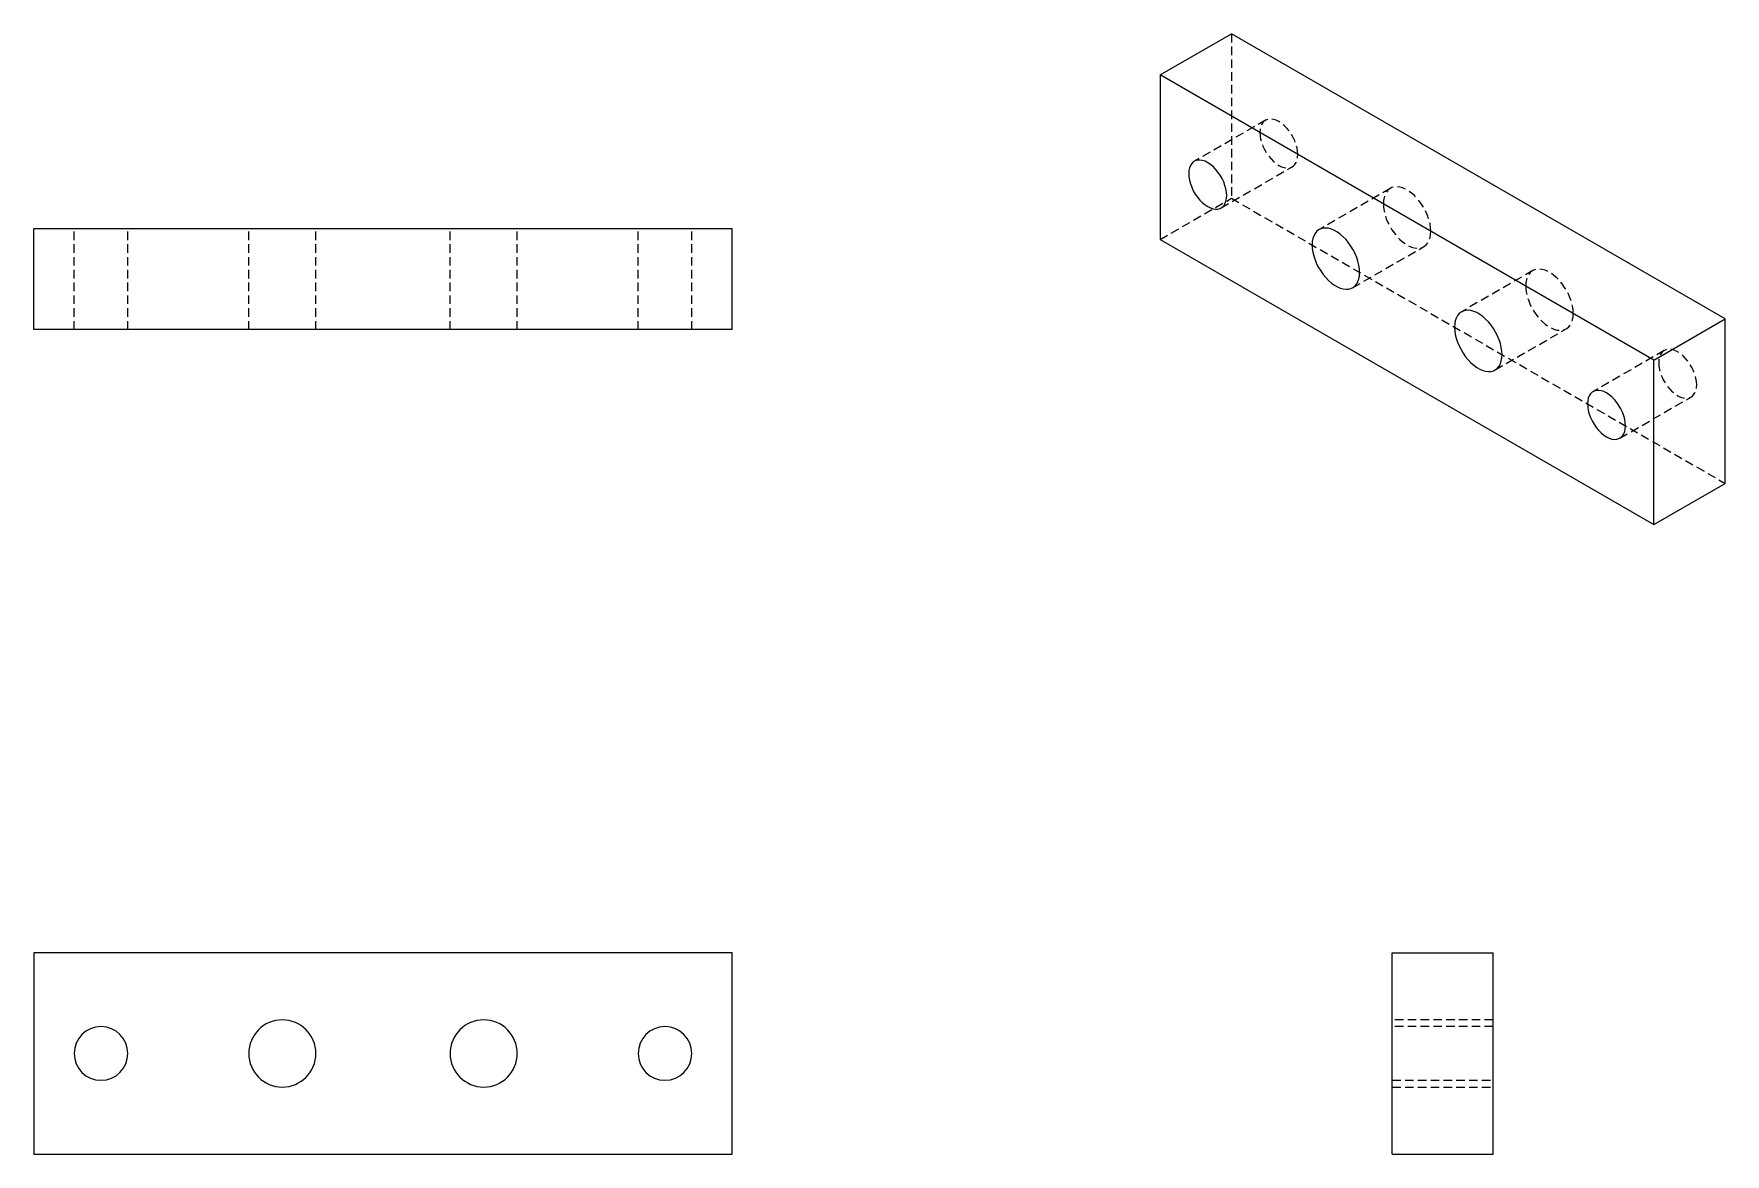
# Model space of a CAD drawing. Header units: millimetres. Extents: x 295 to 546, y 214 to 380.
import ezdxf

# ---------------------------------------------------------------- set-up
doc = ezdxf.new("R2010")
doc.units = ezdxf.units.MM
doc.linetypes.add('HIDDEN', pattern=[1.905, 1.27, -0.635])

msp = doc.modelspace()

# ---------------------------------------------------------------- linework, layer by layer
at = {"color": 7, "linetype": 'Continuous', "lineweight": 25}
for p, q in [((462.31, 374.29), (472.91, 380.42)), ((546.45, 337.96), (472.91, 380.42)), ((462.31, 374.29), (462.31, 349.8)), ((535.85, 331.84), (462.31, 374.29)), ((294.55, 336.38), (294.55, 351.38)), ((398.55, 351.38), (294.55, 351.38)), ((398.55, 336.38), (398.55, 351.38)), ((462.31, 349.8), (535.85, 307.34)), ((535.85, 331.84), (546.45, 337.96)), ((546.45, 313.47), (546.45, 337.96)), ((398.55, 336.38), (294.55, 336.38)), ((535.85, 307.34), (535.85, 331.84)), ((535.85, 307.34), (546.45, 313.47)), ((398.55, 243.58), (294.55, 243.58)), ((294.55, 243.58), (294.55, 213.58)), ((398.55, 213.58), (398.55, 243.58)), ((496.88, 213.58), (496.88, 243.58)), ((496.88, 243.58), (511.88, 243.58)), ((511.88, 213.58), (511.88, 243.58)), ((294.55, 213.58), (398.55, 213.58)), ((496.88, 213.58), (511.88, 213.58))]:
    msp.add_line(p, q, dxfattribs=at)
at = {"color": 7, "linetype": 'HIDDEN', "lineweight": 18}
for p, q in [((472.91, 380.42), (472.91, 355.92)), ((477.98, 367.55), (467.38, 361.43)), ((471.38, 354.5), (481.98, 360.62)), ((462.31, 349.8), (472.91, 355.92)), ((472.91, 355.92), (546.45, 313.47)), ((496.58, 357.39), (485.97, 351.27)), ((300.55, 336.38), (300.55, 351.38)), ((308.55, 336.38), (308.55, 351.38)), ((326.55, 336.38), (326.55, 351.38)), ((336.55, 336.38), (336.55, 351.38)), ((356.55, 336.38), (356.55, 351.38)), ((366.55, 336.38), (366.55, 351.38)), ((384.55, 336.38), (384.55, 351.38)), ((392.55, 336.38), (392.55, 351.38)), ((490.97, 342.61), (501.58, 348.73)), ((517.79, 345.15), (507.18, 339.03)), ((512.18, 330.37), (522.79, 336.49)), ((537.38, 333.26), (526.78, 327.14)), ((530.78, 320.21), (541.38, 326.33)), ((511.88, 233.58), (496.88, 233.58)), ((511.88, 232.58), (496.88, 232.58)), ((496.88, 224.58), (511.88, 224.58)), ((496.88, 223.58), (511.88, 223.58))]:
    msp.add_line(p, q, dxfattribs=at)
at = {"color": 7, "linetype": 'HIDDEN', "lineweight": 18, "flags": 128}
for points in [[(482.81, 362.45), (482.78, 362.93), (482.7, 363.44), (482.56, 363.96), (482.36, 364.48), (482.12, 364.99), (481.84, 365.49), (481.51, 365.95), (481.16, 366.38), (480.78, 366.76), (480.39, 367.09), (479.98, 367.35), (479.58, 367.55), (479.19, 367.68), (478.81, 367.74), (478.46, 367.72), (478.13, 367.62), (477.85, 367.46), (477.61, 367.23), (477.41, 366.93), (477.27, 366.57), (477.19, 366.17), (477.16, 365.72)], [(477.16, 365.72), (477.19, 365.24), (477.27, 364.73), (477.41, 364.21), (477.61, 363.69), (477.85, 363.18), (478.13, 362.69), (478.46, 362.22), (478.81, 361.79), (479.19, 361.41), (479.58, 361.09), (479.98, 360.82), (480.39, 360.62), (480.78, 360.49), (481.16, 360.44), (481.51, 360.46), (481.84, 360.55), (482.12, 360.71), (482.36, 360.95), (482.56, 361.24), (482.7, 361.6), (482.78, 362.01), (482.81, 362.45)], [(502.61, 351.02), (502.58, 351.55), (502.5, 352.1), (502.36, 352.67), (502.17, 353.24), (501.94, 353.81), (501.65, 354.37), (501.33, 354.91), (500.97, 355.42), (500.58, 355.89), (500.17, 356.32), (499.74, 356.69), (499.3, 357.01), (498.85, 357.27), (498.41, 357.46), (497.98, 357.58), (497.57, 357.63), (497.18, 357.61), (496.82, 357.51), (496.5, 357.35), (496.22, 357.12), (495.98, 356.82), (495.79, 356.47), (495.65, 356.06), (495.57, 355.6), (495.54, 355.11)], [(495.54, 355.11), (495.57, 354.58), (495.65, 354.03), (495.79, 353.46), (495.98, 352.89), (496.22, 352.32), (496.5, 351.76), (496.82, 351.22), (497.18, 350.71), (497.57, 350.24), (497.98, 349.81), (498.41, 349.44), (498.85, 349.12), (499.3, 348.86), (499.74, 348.67), (500.17, 348.55), (500.58, 348.5), (500.97, 348.52), (501.33, 348.62), (501.65, 348.78), (501.94, 349.01), (502.17, 349.31), (502.36, 349.66), (502.5, 350.07), (502.58, 350.53), (502.61, 351.02)], [(523.83, 338.78), (523.8, 339.31), (523.71, 339.86), (523.58, 340.42), (523.39, 341), (523.15, 341.57), (522.87, 342.13), (522.54, 342.66), (522.18, 343.17), (521.8, 343.64), (521.38, 344.07), (520.95, 344.45), (520.51, 344.76), (520.07, 345.02), (519.63, 345.21), (519.2, 345.33), (518.78, 345.38), (518.4, 345.36), (518.04, 345.27), (517.71, 345.1), (517.43, 344.87), (517.19, 344.57), (517, 344.22), (516.87, 343.81), (516.78, 343.36), (516.75, 342.86)], [(516.75, 342.86), (516.78, 342.33), (516.87, 341.78), (517, 341.21), (517.19, 340.64), (517.43, 340.07), (517.71, 339.51), (518.04, 338.97), (518.4, 338.46), (518.78, 337.99), (519.2, 337.57), (519.63, 337.19), (520.07, 336.87), (520.51, 336.62), (520.95, 336.43), (521.38, 336.3), (521.8, 336.26), (522.18, 336.28), (522.54, 336.37), (522.87, 336.54), (523.15, 336.77), (523.39, 337.06), (523.58, 337.42), (523.71, 337.83), (523.8, 338.28), (523.83, 338.78)], [(542.21, 328.16), (542.18, 328.65), (542.1, 329.15), (541.95, 329.67), (541.76, 330.19), (541.52, 330.7), (541.23, 331.2), (540.91, 331.66), (540.56, 332.09), (540.18, 332.47), (539.78, 332.8), (539.38, 333.06), (538.98, 333.26), (538.58, 333.39), (538.21, 333.45), (537.85, 333.43), (537.53, 333.33), (537.24, 333.17), (537, 332.94), (536.81, 332.64), (536.67, 332.28), (536.58, 331.88), (536.55, 331.43)], [(536.55, 331.43), (536.58, 330.95), (536.67, 330.44), (536.81, 329.93), (537, 329.4), (537.24, 328.89), (537.53, 328.4), (537.85, 327.93), (538.21, 327.5), (538.58, 327.12), (538.98, 326.8), (539.38, 326.53), (539.78, 326.33), (540.18, 326.2), (540.56, 326.15), (540.91, 326.17), (541.23, 326.26), (541.52, 326.42), (541.76, 326.66), (541.95, 326.95), (542.1, 327.31), (542.18, 327.72), (542.21, 328.16)]]:
    msp.add_lwpolyline(points, dxfattribs=at)
at = {"color": 7, "linetype": 'Continuous', "lineweight": 25, "flags": 128}
for points in [[(472.21, 356.33), (472.18, 356.81), (472.09, 357.32), (471.95, 357.83), (471.76, 358.36), (471.52, 358.87), (471.23, 359.36), (470.91, 359.83), (470.55, 360.26), (470.18, 360.64), (469.78, 360.96), (469.38, 361.23), (468.98, 361.43), (468.58, 361.56), (468.2, 361.61), (467.85, 361.59), (467.53, 361.5), (467.24, 361.34), (467, 361.1), (466.81, 360.81), (466.66, 360.45), (466.58, 360.04), (466.55, 359.6)], [(466.55, 359.6), (466.58, 359.11), (466.66, 358.61), (466.81, 358.09), (467, 357.57), (467.24, 357.06), (467.53, 356.56), (467.85, 356.1), (468.2, 355.67), (468.58, 355.29), (468.98, 354.96), (469.38, 354.7), (469.78, 354.5), (470.18, 354.37), (470.55, 354.31), (470.91, 354.33), (471.23, 354.43), (471.52, 354.59), (471.76, 354.82), (471.95, 355.12), (472.09, 355.48), (472.18, 355.88), (472.21, 356.33)], [(492.01, 344.9), (491.98, 345.43), (491.89, 345.98), (491.76, 346.55), (491.57, 347.12), (491.33, 347.69), (491.05, 348.25), (490.72, 348.79), (490.36, 349.3), (489.98, 349.77), (489.56, 350.19), (489.13, 350.57), (488.69, 350.89), (488.25, 351.14), (487.81, 351.33), (487.38, 351.46), (486.96, 351.5), (486.58, 351.48), (486.22, 351.39), (485.89, 351.22), (485.61, 350.99), (485.37, 350.7), (485.18, 350.34), (485.05, 349.93), (484.96, 349.48), (484.93, 348.98)], [(484.93, 348.98), (484.96, 348.45), (485.05, 347.9), (485.18, 347.34), (485.37, 346.76), (485.61, 346.19), (485.89, 345.63), (486.22, 345.1), (486.58, 344.59), (486.96, 344.12), (487.38, 343.69), (487.81, 343.31), (488.25, 343), (488.69, 342.74), (489.13, 342.55), (489.56, 342.43), (489.98, 342.38), (490.36, 342.4), (490.72, 342.49), (491.05, 342.66), (491.33, 342.89), (491.57, 343.19), (491.76, 343.54), (491.89, 343.95), (491.98, 344.4), (492.01, 344.9)], [(513.22, 332.65), (513.19, 333.18), (513.11, 333.73), (512.97, 334.3), (512.78, 334.87), (512.54, 335.44), (512.26, 336), (511.94, 336.54), (511.58, 337.05), (511.19, 337.52), (510.78, 337.95), (510.35, 338.32), (509.91, 338.64), (509.46, 338.9), (509.02, 339.09), (508.59, 339.21), (508.18, 339.26), (507.79, 339.24), (507.43, 339.14), (507.11, 338.98), (506.82, 338.75), (506.59, 338.45), (506.4, 338.1), (506.26, 337.69), (506.18, 337.23), (506.15, 336.74)], [(506.15, 336.74), (506.18, 336.21), (506.26, 335.66), (506.4, 335.09), (506.59, 334.52), (506.82, 333.95), (507.11, 333.39), (507.43, 332.85), (507.79, 332.34), (508.18, 331.87), (508.59, 331.44), (509.02, 331.07), (509.46, 330.75), (509.91, 330.49), (510.35, 330.3), (510.78, 330.18), (511.19, 330.13), (511.58, 330.15), (511.94, 330.25), (512.26, 330.41), (512.54, 330.64), (512.78, 330.94), (512.97, 331.29), (513.11, 331.7), (513.19, 332.16), (513.22, 332.65)], [(531.6, 322.04), (531.57, 322.52), (531.49, 323.03), (531.35, 323.55), (531.15, 324.07), (530.91, 324.58), (530.63, 325.07), (530.3, 325.54), (529.95, 325.97), (529.57, 326.35), (529.18, 326.67), (528.78, 326.94), (528.37, 327.14), (527.98, 327.27), (527.6, 327.32), (527.25, 327.3), (526.92, 327.21), (526.64, 327.05), (526.4, 326.81), (526.2, 326.52), (526.06, 326.16), (525.98, 325.75), (525.95, 325.31)], [(525.95, 325.31), (525.98, 324.83), (526.06, 324.32), (526.2, 323.8), (526.4, 323.28), (526.64, 322.77), (526.92, 322.27), (527.25, 321.81), (527.6, 321.38), (527.98, 321), (528.37, 320.67), (528.78, 320.41), (529.18, 320.21), (529.57, 320.08), (529.95, 320.02), (530.3, 320.04), (530.63, 320.14), (530.91, 320.3), (531.15, 320.53), (531.35, 320.83), (531.49, 321.19), (531.57, 321.59), (531.6, 322.04)]]:
    msp.add_lwpolyline(points, dxfattribs=at)
at = {"color": 7, "linetype": 'Continuous', "lineweight": 25}
for centre, radius, start, end in [((304.55, 228.58), 4, 0, 180), ((331.55, 228.58), 5, 0, 180), ((361.55, 228.58), 5, 0, 180), ((388.55, 228.58), 4, 0, 180), ((304.55, 228.58), 4, 180, 0), ((331.55, 228.58), 5, 180, 0), ((361.55, 228.58), 5, 180, 0), ((388.55, 228.58), 4, 180, 0)]:
    msp.add_arc(centre, radius, start, end, dxfattribs=at)

doc.saveas('drawing.dxf')
